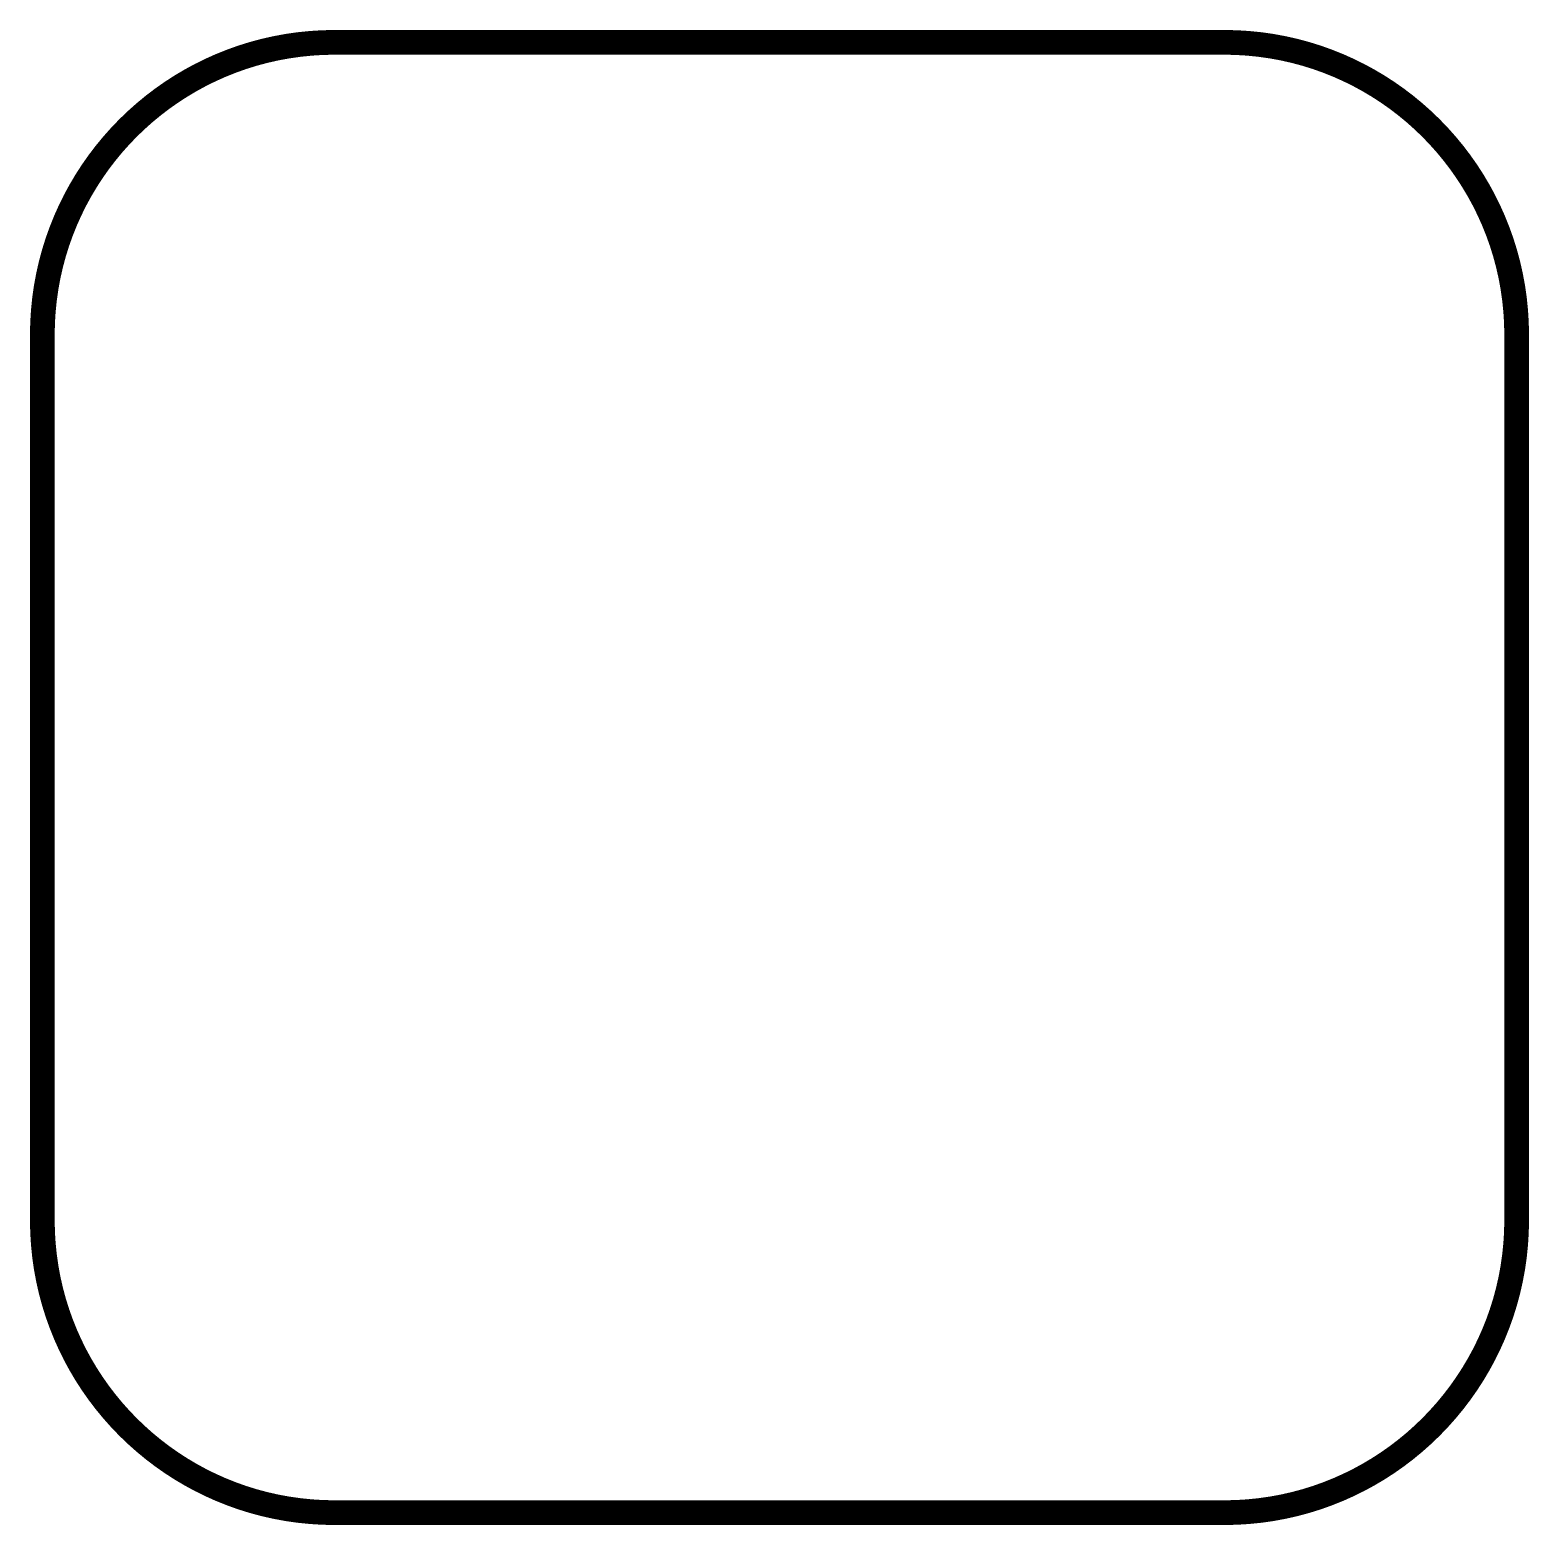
# Model space of a CAD drawing. Extents: x 0.045 to 0.652, y 0.045 to 0.65.
import ezdxf

# ---------------------------------------------------------------- set-up
doc = ezdxf.new("R2010")
doc.units = 0
doc.header["$LTSCALE"] = 0.166667
doc.layers.add('FOREGROUND', color=7, linetype='CONTINUOUS')

msp = doc.modelspace()

# ---------------------------------------------------------------- linework, layer by layer
at = {"layer": 'FOREGROUND', "linetype": 'CONTINUOUS', "const_width": 0.01}
msp.add_lwpolyline([(0.528333, 0.05), (0.533211, 0.050102), (0.538038, 0.050399), (0.542811, 0.050887), (0.547526, 0.051561), (0.552179, 0.052419), (0.556767, 0.053456), (0.561286, 0.054668), (0.565731, 0.056053), (0.570099, 0.057605), (0.574387, 0.059321), (0.57859, 0.061198), (0.582704, 0.063231), (0.586727, 0.065417), (0.590654, 0.067752), (0.594481, 0.070232), (0.598204, 0.072854), (0.601821, 0.075613), (0.605326, 0.078506), (0.608716, 0.081529), (0.611988, 0.084679), (0.615137, 0.08795), (0.61816, 0.091341), (0.621053, 0.094846), (0.623813, 0.098462), (0.626434, 0.102186), (0.628915, 0.106013), (0.63125, 0.10994), (0.633436, 0.113962), (0.635469, 0.118077), (0.637345, 0.12228), (0.639062, 0.126568), (0.640614, 0.130936), (0.641998, 0.135381), (0.643211, 0.139899), (0.644248, 0.144487), (0.645105, 0.14914), (0.64578, 0.153856), (0.646267, 0.158629), (0.646564, 0.163456), (0.646667, 0.168333), (0.646667, 0.526667), (0.646564, 0.531545), (0.646267, 0.536373), (0.64578, 0.541146), (0.645105, 0.545862), (0.644247, 0.550516), (0.64321, 0.555104), (0.641997, 0.559623), (0.640613, 0.564069), (0.63906, 0.568437), (0.637343, 0.572725), (0.635466, 0.576929), (0.633432, 0.581044), (0.631246, 0.585067), (0.62891, 0.588994), (0.62643, 0.592821), (0.623807, 0.596545), (0.621048, 0.600161), (0.618154, 0.603667), (0.61513, 0.607057), (0.61198, 0.610329), (0.608708, 0.613479), (0.605317, 0.616502), (0.601811, 0.619395), (0.598194, 0.622154), (0.59447, 0.624775), (0.590642, 0.627255), (0.586714, 0.62959), (0.582691, 0.631776), (0.578576, 0.633809), (0.574372, 0.635685), (0.570083, 0.637401), (0.565714, 0.638953), (0.561268, 0.640336), (0.556749, 0.641548), (0.552161, 0.642585), (0.547507, 0.643442), (0.542791, 0.644116), (0.538018, 0.644602), (0.53319, 0.644898), (0.528311, 0.645), (0.168311, 0.645), (0.163434, 0.644897), (0.158608, 0.644599), (0.153836, 0.644111), (0.149121, 0.643435), (0.144469, 0.642577), (0.139882, 0.64154), (0.135364, 0.640327), (0.130919, 0.638942), (0.126552, 0.637389), (0.122265, 0.635673), (0.118063, 0.633795), (0.113949, 0.631762), (0.109927, 0.629576), (0.106001, 0.62724), (0.102175, 0.62476), (0.098452, 0.622138), (0.094836, 0.619379), (0.091332, 0.616486), (0.087942, 0.613463), (0.084671, 0.610314), (0.081522, 0.607042), (0.0785, 0.603652), (0.075607, 0.600147), (0.072849, 0.596531), (0.070228, 0.592807), (0.067748, 0.58898), (0.065414, 0.585054), (0.063228, 0.581032), (0.061195, 0.576917), (0.059319, 0.572715), (0.057603, 0.568428), (0.056051, 0.56406), (0.054667, 0.559615), (0.053455, 0.555097), (0.052418, 0.55051), (0.051561, 0.545857), (0.050887, 0.541143), (0.050399, 0.53637), (0.050102, 0.531544), (0.05, 0.526667), (0.05, 0.168333), (0.050102, 0.163456), (0.050399, 0.158629), (0.050887, 0.153856), (0.051561, 0.14914), (0.052419, 0.144487), (0.053456, 0.139899), (0.054668, 0.135381), (0.056053, 0.130936), (0.057605, 0.126568), (0.059321, 0.12228), (0.061198, 0.118077), (0.063231, 0.113962), (0.065417, 0.10994), (0.067752, 0.106013), (0.070232, 0.102186), (0.072854, 0.098462), (0.075613, 0.094846), (0.078506, 0.091341), (0.081529, 0.08795), (0.084679, 0.084679), (0.08795, 0.081529), (0.091341, 0.078506), (0.094846, 0.075613), (0.098462, 0.072854), (0.102186, 0.070232), (0.106013, 0.067752), (0.10994, 0.065417), (0.113962, 0.063231), (0.118077, 0.061198), (0.12228, 0.059321), (0.126568, 0.057605), (0.130936, 0.056053), (0.135381, 0.054668), (0.139899, 0.053456), (0.144487, 0.052419), (0.14914, 0.051561), (0.153856, 0.050887), (0.158629, 0.050399), (0.163456, 0.050102), (0.168333, 0.05)], close=True, dxfattribs=at)

doc.saveas('drawing.dxf')
